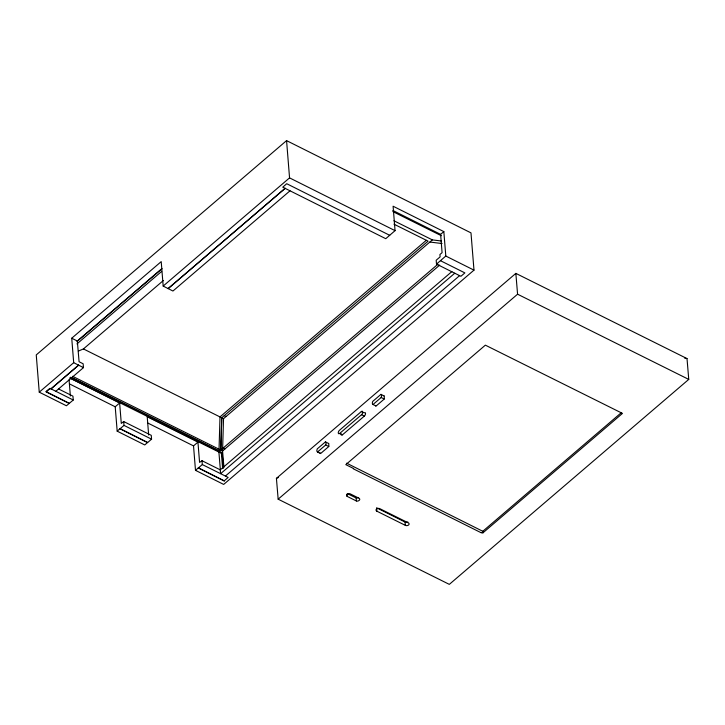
<?xml version="1.0" encoding="UTF-8"?>
<svg xmlns="http://www.w3.org/2000/svg" width="725" height="725" viewBox="0 0 725 725"><rect width="100%" height="100%" fill="white"/><g stroke="black" fill="none" stroke-linecap="round" stroke-linejoin="round"><path stroke-width="1.09" d="M218.887 452.047L218.932 450.778L71.703 377.498M219.041 449.21L220.001 416.911L426.327 240.274M437.9 264.226L220.79 450.098L221.741 417.781L428.094 241.153L393.956 224.161M220.799 450.071L221.759 417.79M441.217 240.99L432.354 239.893L223.527 418.678L222.566 450.977L223.934 467.417M328.878 446.401L328.76 443.41M384.35 398.931L384.187 395.868M325.733 444.96L326.069 443.627A5.347 2.701 -63.4 0 0 325.978 442.477L325.434 441.878L317.251 448.884L316.87 450.27A5.347 2.701 -63.4 0 0 316.97 451.421L317.505 452.01L325.733 444.96L328.76 446.546L320.586 453.551L317.505 452.01M380.924 394.382L372.741 401.378L372.36 402.765A5.347 2.701 -63.4 0 0 372.46 403.916L372.994 404.505L381.178 397.499L381.558 396.122A5.347 2.701 -63.4 0 0 381.468 394.971L380.969 394.346L383.996 395.913M381.178 397.499L384.25 399.04L376.076 406.045L372.994 404.505M148.67 435.027L147.202 416.73L197.943 442.114L193.53 445.902L195.487 470.335L223.672 484.427L473.987 270.135L470.987 232.879L286.565 140.623L36.25 354.915L39.25 392.171L66.428 405.773L73.252 400.01L72.944 396.158L58.426 388.89M39.25 392.171L73.696 362.681L71.73 338.222L161.213 261.616L163.179 286.067L172.949 291.024L290.018 190.802M55.825 391.292L83.466 367.629L83.148 363.778L79.079 361.739L77.339 341.022L161.657 268.839M77.068 341.393L162.038 268.649M76.941 343.913L161.684 271.377M78.354 351.09L83.429 348.933L163.379 280.493M163.179 286.067L289.556 177.879L286.565 140.623M50.016 388.382L46.056 391.772L69.292 403.399L46.056 391.699L50.016 388.382L73.252 400.01M117.178 431.157L120.033 428.711L147.601 442.504L144.746 444.951L117.178 431.157L115.212 406.779L119.634 402.991L69.881 378.106M120.033 428.711L147.61 442.576L151.57 439.178L151.262 435.326L123.694 421.542L121.283 423.427L119.634 402.991M120.042 428.783L124.002 425.394L123.694 421.542M389.715 235.308L286.728 183.715L282.768 187.177L385.754 238.697L395.053 230.65L393.095 206.217L443.836 231.601L445.803 256.043L436.504 264.081L460.91 276.288L464.87 272.899L440.465 260.692M436.504 264.081L436.187 260.23L440.111 256.877L439.921 254.529L442.087 252.672L440.619 234.365L443.836 231.601M454.765 273.216L220.581 473.706L220.273 469.854L202.003 460.719L199.574 462.396L197.943 442.114M195.487 470.335L198.351 467.888L224.197 480.892L198.351 467.888M198.351 467.96L202.311 464.571L202.003 460.719M439.676 265.105L222.566 450.977L72.591 376.311M222.648 468.631L221.379 453.297L222.122 452.663L70.615 377.236M220.273 469.854L451.883 271.567M459.605 275.636L225.412 476.053M224.197 480.892L228.157 477.422L202.311 464.571M276.424 478.364L515.847 273.379L687.019 358.585L688.75 379.402L449.319 584.377L278.155 499.181L276.424 478.364L278.454 477.494M339.726 433.405L361.558 414.709A2.093 1.06 -63.4 0 0 362.754 412.017A2.093 1.06 -63.4 0 0 361.304 411.583L339.472 430.278A2.093 1.06 -63.4 0 0 338.276 432.97A2.093 1.06 -63.4 0 0 339.726 433.396L342.499 434.792L364.331 416.096A2.084 1.06 -63.5 0 0 365.527 413.458A2.084 1.06 -63.5 0 0 364.167 412.888M278.155 499.181L517.577 294.205L515.847 273.388M353.32 468.803L481.382 532.866M481.355 532.531L482.904 532.884L622.476 413.404L485.36 345.154L345.789 464.643L353.619 468.54M482.904 532.884L482.778 531.28L621.488 412.525M358.322 497.785L356.274 498.03L347.755 493.779M429.853 242.041L442.042 243.537M684.799 358.304L687.019 358.576M375.831 406.072L375.541 405.511M320.35 453.569L319.997 452.726M356.392 500.984C357.788 501.736 360.95 499.906 359.382 498.419L350.057 493.779C348.653 493 345.499 494.894 347.067 496.344L356.392 500.984L356.147 497.984M392.832 211.573L441.308 235.707M393.911 220.762L432.354 239.893M517.577 294.205L688.75 379.402M224.252 415.652L226.019 416.531M83.429 348.933L223.527 418.678M376.855 511.179L405.338 525.353A2.311 1.532 -4.8 0 0 408.583 524.991A2.311 1.532 -4.8 0 0 408.266 522.843L379.782 508.669A2.311 1.532 -4.8 0 0 376.538 509.041A2.311 1.532 -4.8 0 0 376.855 511.179L376.638 508.424M223.291 447.95L225.067 448.838M70.008 377.942L221.379 453.297M392.859 210.468L440.619 234.365M289.556 177.879L395.053 230.65M445.803 256.043L473.987 270.135M361.304 411.583L362.518 412.19M362.862 412.362L363.379 412.625M361.558 414.709L364.331 416.096M325.434 441.878L328.507 443.419M346.641 463.175L482.778 531.28M71.73 338.222L77.339 341.022M376.583 507.79L405.067 522.036A2.311 1.532 -4.6 0 0 407.849 521.982M73.696 362.681L83.466 367.629M147.755 423.001L193.53 445.902M69.446 383.878L115.212 406.779M124.002 425.394L151.57 439.178M218.932 450.778L219.63 451.412L218.896 452.056L220.436 470.679M222.122 452.663L223.409 468.169M405.067 522.036L405.338 525.353M346.885 494.069L347.067 496.344M69.065 379.773L70.37 396.004M342.499 434.782A2.084 1.06 -63.5 0 1 341.058 433.94M78.626 365.137L50.995 388.872L78.626 365.137M285.179 188.31L168.118 288.604L285.179 188.31"/></g></svg>
